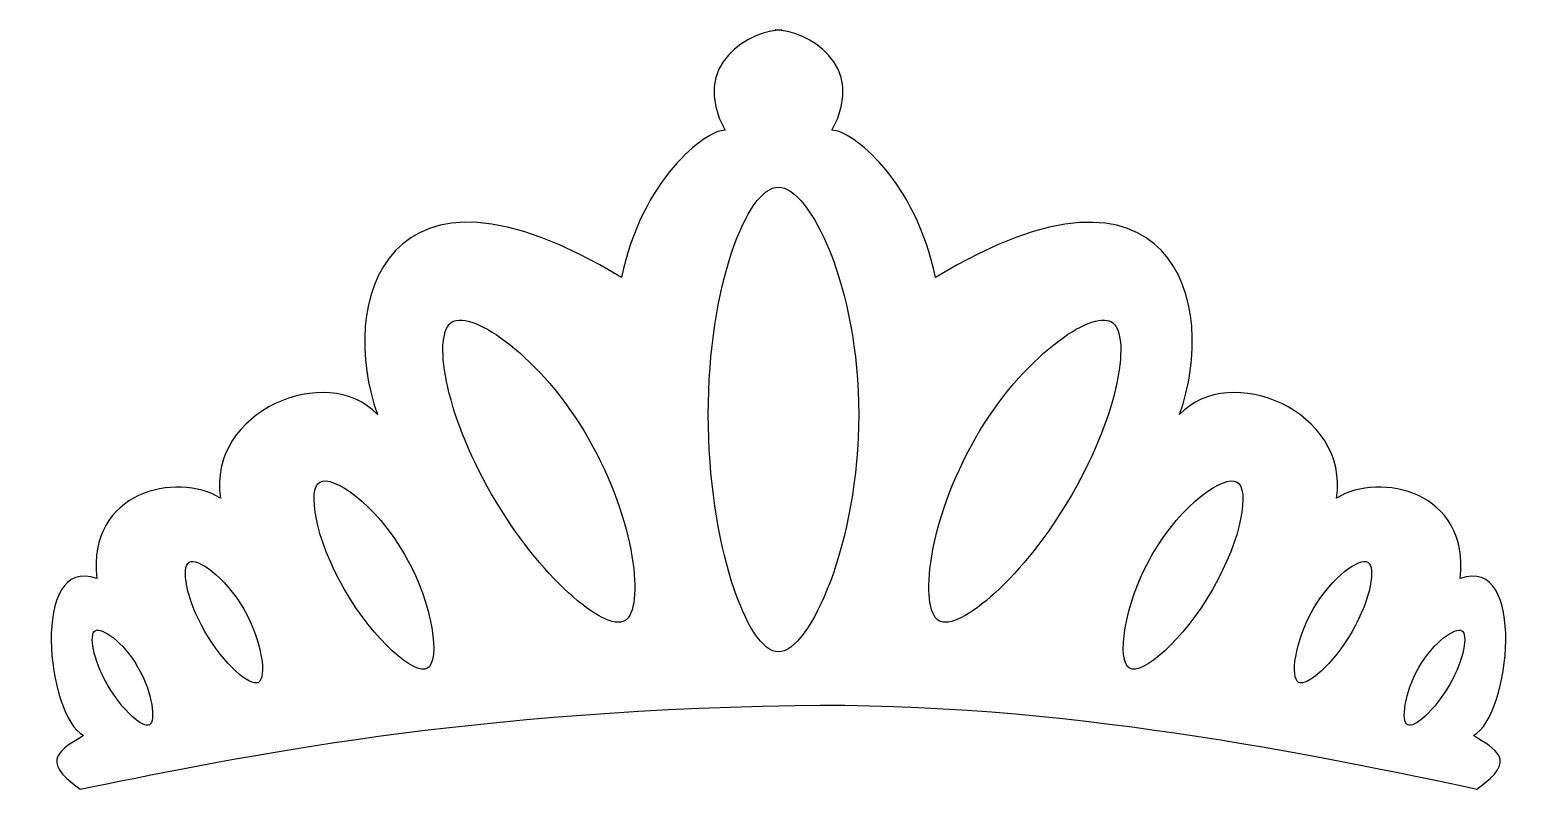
# Model space of a CAD drawing. Header units: centimetres. Extents: x -10.3 to 8.6, y -1.8 to 7.7.
import ezdxf

# ---------------------------------------------------------------- set-up
doc = ezdxf.new("R2010")
doc.units = ezdxf.units.CM
doc.header["$MEASUREMENT"] = 0
doc.layers.add('Camada 1', color=7, linetype='Continuous')

msp = doc.modelspace()

# ---------------------------------------------------------------- linework, layer by layer
at = {"layer": 'Camada 1'}
for points, knots in [([(-9.65736, -1.82368), (-10.20534, -1.44456), (-9.86821, -1.31801), (-9.61508, -1.14944), (-9.61508, -1.14944), (-10.07876, -0.89658), (-10.28934, 1.12595), (-9.44651, 0.83107), (-9.44651, 0.83107), (-9.57309, 1.92676), (-8.43511, 2.1796), (-7.8874, 1.84247), (-7.8874, 1.84247), (-8.05597, 2.93816), (-6.53887, 3.57041), (-5.90689, 2.89615), (-5.90689, 2.89615), (-6.41232, 4.28669), (-5.82259, 6.43606), (-2.83042, 4.62383), (-2.83042, 4.62383), (-2.57785, 5.84581), (-1.77703, 6.47806), (-1.52446, 6.47806), (-1.52446, 6.47806), (-1.98759, 7.32089), (-1.18733, 7.74203), (-0.80789, 7.74203), (-0.80789, 7.74203), (-0.80789, 7.74203), (-0.89219, 7.74201), (-0.89219, 7.74201), (-0.89219, 7.74201), (-0.51304, 7.74201), (0.28777, 7.32087), (-0.17594, 6.47804), (-0.17594, 6.47804), (0.07719, 6.47804), (0.87745, 5.84579), (1.1306, 4.62381), (1.1306, 4.62381), (4.12222, 6.43605), (4.7125, 4.28668), (4.2068, 2.89613), (4.2068, 2.89613), (4.83905, 3.57039), (6.3559, 2.93812), (6.18731, 1.84245), (6.18731, 1.84245), (6.73529, 2.17958), (7.87297, 1.92675), (7.74671, 0.83105), (7.74671, 0.83105), (8.58941, 1.1259), (8.37869, -0.89663), (7.91528, -1.14946), (7.91528, -1.14946), (8.16785, -1.31803), (8.50496, -1.44458), (7.95727, -1.8237), (7.95727, -1.8237), (5.99216, -1.40902), (2.69868, -0.71375), (-0.63933, -0.77031), (-0.63933, -0.77031), (-5.10271, -0.84536), (-7.92942, -1.48658), (-9.65736, -1.82368)], [0, 0, 0, 0, 0.05555556, 0.05555556, 0.05555556, 0.05555556, 0.11111111, 0.11111111, 0.11111111, 0.11111111, 0.16666667, 0.16666667, 0.16666667, 0.16666667, 0.22222222, 0.22222222, 0.22222222, 0.22222222, 0.27777778, 0.27777778, 0.27777778, 0.27777778, 0.33333333, 0.33333333, 0.33333333, 0.33333333, 0.38888889, 0.38888889, 0.38888889, 0.38888889, 0.44444444, 0.44444444, 0.44444444, 0.44444444, 0.5, 0.5, 0.5, 0.5, 0.55555556, 0.55555556, 0.55555556, 0.55555556, 0.61111111, 0.61111111, 0.61111111, 0.61111111, 0.66666667, 0.66666667, 0.66666667, 0.66666667, 0.72222222, 0.72222222, 0.72222222, 0.72222222, 0.77777778, 0.77777778, 0.77777778, 0.77777778, 0.83333333, 0.83333333, 0.83333333, 0.83333333, 0.88888889, 0.88888889, 0.88888889, 0.88888889, 1, 1, 1, 1]), ([(-0.85017, 5.76153), (-1.24554, 5.76153), (-1.73502, 4.51352), (-1.73502, 2.89617), (-1.73502, 2.89617), (-1.73502, 1.27827), (-1.24554, -0.09603), (-0.85017, -0.09603), (-0.85017, -0.09603), (-0.45425, -0.09603), (0.16123, 1.27827), (0.16123, 2.89617), (0.16123, 2.89617), (0.16122, 4.51351), (-0.45425, 5.76153), (-0.85017, 5.76153)], [0, 0, 0, 0, 0.2, 0.2, 0.2, 0.2, 0.4, 0.4, 0.4, 0.4, 0.6, 0.6, 0.6, 0.6, 1, 1, 1, 1]), ([(-4.96299, 4.06354), (-5.21752, 3.91654), (-5.06882, 2.93258), (-4.46822, 1.89261), (-4.46822, 1.89261), (-3.86759, 0.85208), (-3.04296, 0.15038), (-2.78843, 0.29709), (-2.78843, 0.29709), (-2.53419, 0.44383), (-2.64841, 1.5563), (-3.24875, 2.59656), (-3.24875, 2.59656), (-3.84938, 3.63653), (-4.70872, 4.21054), (-4.96299, 4.06354)], [0, 0, 0, 0, 0.2, 0.2, 0.2, 0.2, 0.4, 0.4, 0.4, 0.4, 0.6, 0.6, 0.6, 0.6, 1, 1, 1, 1]), ([(1.63297, 2.59655), (1.03263, 1.55631), (0.91836, 0.44382), (1.17265, 0.29708), (1.17265, 0.29708), (1.42715, 0.15037), (2.25181, 0.85207), (2.85241, 1.8926), (2.85241, 1.8926), (3.45304, 2.93257), (3.60171, 3.91653), (3.34718, 4.06353), (3.34718, 4.06353), (3.09291, 4.21054), (2.23357, 3.63653), (1.63297, 2.59655)], [0, 0, 0, 0, 0.2, 0.2, 0.2, 0.2, 0.4, 0.4, 0.4, 0.4, 0.6, 0.6, 0.6, 0.6, 1, 1, 1, 1]), ([(-6.6324, 2.04548), (-6.79089, 1.9542), (-6.69791, 1.34068), (-6.32382, 0.69245), (-6.32382, 0.69245), (-5.94973, 0.04451), (-5.43561, -0.39316), (-5.27713, -0.30159), (-5.27713, -0.30159), (-5.11864, -0.21002), (-5.18976, 0.48301), (-5.56415, 1.1315), (-5.56415, 1.1315), (-5.93827, 1.77947), (-6.47392, 2.13734), (-6.6324, 2.04548)], [0, 0, 0, 0, 0.2, 0.2, 0.2, 0.2, 0.4, 0.4, 0.4, 0.4, 0.6, 0.6, 0.6, 0.6, 1, 1, 1, 1]), ([(3.86409, 1.13153), (3.48997, 0.48304), (3.41858, -0.20999), (3.57707, -0.30156), (3.57707, -0.30156), (3.73582, -0.39313), (4.24964, 0.04454), (4.62376, 0.69248), (4.62376, 0.69248), (4.99812, 1.34071), (5.0908, 1.95423), (4.93203, 2.04551), (4.93203, 2.04551), (4.77355, 2.13734), (4.23819, 1.77947), (3.86409, 1.13153)], [0, 0, 0, 0, 0.2, 0.2, 0.2, 0.2, 0.4, 0.4, 0.4, 0.4, 0.6, 0.6, 0.6, 0.6, 1, 1, 1, 1]), ([(-8.28168, 1.03408), (-8.38415, 0.97526), (-8.32423, 0.57963), (-8.08287, 0.16156), (-8.08287, 0.16156), (-7.84149, -0.25622), (-7.51023, -0.53847), (-7.40805, -0.47966), (-7.40805, -0.47966), (-7.30555, -0.42031), (-7.35148, 0.02659), (-7.59286, 0.44437), (-7.59286, 0.44437), (-7.83422, 0.86271), (-8.17974, 1.09317), (-8.28168, 1.03408)], [0, 0, 0, 0, 0.2, 0.2, 0.2, 0.2, 0.4, 0.4, 0.4, 0.4, 0.6, 0.6, 0.6, 0.6, 1, 1, 1, 1]), ([(5.89302, 0.44438), (5.65167, 0.0266), (5.60574, -0.4203), (5.70765, -0.47965), (5.70765, -0.47965), (5.81012, -0.53847), (6.14165, -0.25621), (6.38276, 0.16157), (6.38276, 0.16157), (6.62414, 0.57964), (6.68407, 0.97527), (6.58183, 1.03409), (6.58183, 1.03409), (6.47939, 1.09317), (6.13414, 0.86271), (5.89302, 0.44438)], [0, 0, 0, 0, 0.2, 0.2, 0.2, 0.2, 0.4, 0.4, 0.4, 0.4, 0.6, 0.6, 0.6, 0.6, 1, 1, 1, 1]), ([(-9.46641, 0.17165), (-9.54679, 0.12545), (-9.49972, -0.18451), (-9.31044, -0.51211), (-9.31044, -0.51211), (-9.12171, -0.83945), (-8.86187, -1.06064), (-8.7818, -1.01445), (-8.7818, -1.01445), (-8.70171, -0.96796), (-8.73756, -0.61797), (-8.92684, -0.29036), (-8.92684, -0.29036), (-9.11554, 0.03727), (-9.38632, 0.21787), (-9.46641, 0.17165)], [0, 0, 0, 0, 0.2, 0.2, 0.2, 0.2, 0.4, 0.4, 0.4, 0.4, 0.6, 0.6, 0.6, 0.6, 1, 1, 1, 1]), ([(7.22645, -0.29037), (7.03743, -0.61798), (7.00132, -0.96797), (7.08143, -1.01446), (7.08143, -1.01446), (7.16178, -1.06066), (7.42137, -0.83946), (7.61065, -0.51212), (7.61065, -0.51212), (7.79938, -0.18451), (7.84642, 0.12545), (7.76633, 0.17164), (7.76633, 0.17164), (7.68624, 0.21787), (7.41573, 0.03727), (7.22645, -0.29037)], [0, 0, 0, 0, 0.2, 0.2, 0.2, 0.2, 0.4, 0.4, 0.4, 0.4, 0.6, 0.6, 0.6, 0.6, 1, 1, 1, 1])]:
    msp.add_open_spline(points, degree=3, knots=knots, dxfattribs=at)

doc.saveas('drawing.dxf')
